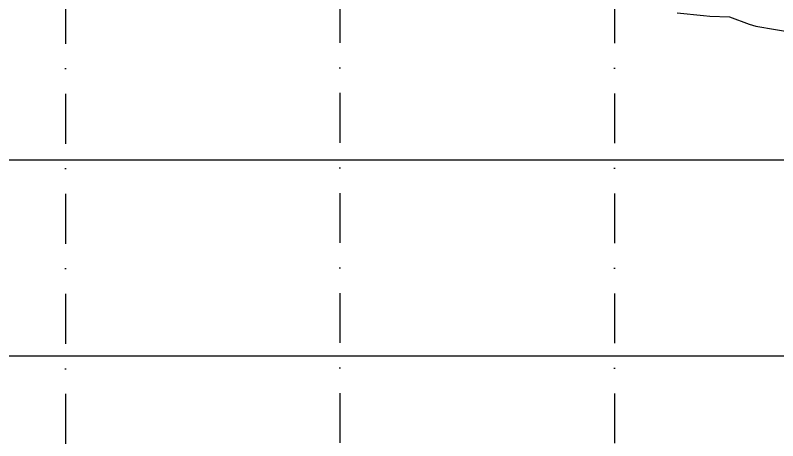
# Model space of a CAD drawing. Header units: metres. Extents: x -121 to 9872, y 3505 to 10721.
# Drawn here: x 5448.7 to 5643.2, y 6105.3 to 6213.8 of the extents above; entities that cross this region are included whole.
import ezdxf

# ---------------------------------------------------------------- set-up
doc = ezdxf.new("R2010")
doc.units = ezdxf.units.M
doc.linetypes.add('DASHDOT', pattern=[25.4, 12.7, -6.35, 0, -6.35])
doc.linetypes.add('DASHED', pattern=[0.75, 0.5, -0.25])
for name, color, linetype in [('C-ROAD-PROF', 2, 'DASHED'), ('GRID', 253, 'Continuous'), ('Perfil - Caixa', 251, 'Continuous')]:
    doc.layers.add(name, color=color, linetype=linetype)

msp = doc.modelspace()

# ---------------------------------------------------------------- linework, layer by layer
at = {"layer": 'C-ROAD-PROF', "color": 0, "linetype": 'Continuous', "lineweight": -3}
msp.add_lwpolyline([(5617.594, 6214.394), (5624.298, 6213.708), (5625.916, 6213.574), (5630.951, 6213.431), (5635.935, 6211.541), (5637.66, 6210.999), (5647.628, 6209.323)], dxfattribs=at)
at = {"layer": 'GRID', "linetype": 'DASHDOT'}
for p, q in [((5461.55, 7876.74), (5461.55, 5509.972)), ((5531.555, 7876.973), (5531.555, 5510.205)), ((5601.554, 7876.882), (5601.554, 5510.114))]:
    msp.add_line(p, q, dxfattribs=at)
at = {"layer": 'GRID'}
msp.add_lwpolyline([(-30.298, 6176.973), (7827.812, 6176.973)], dxfattribs=at)
at = {"layer": 'Perfil - Caixa'}
msp.add_lwpolyline([(-30.298, 6126.973), (7827.812, 6126.973)], dxfattribs=at)

doc.saveas('drawing.dxf')
